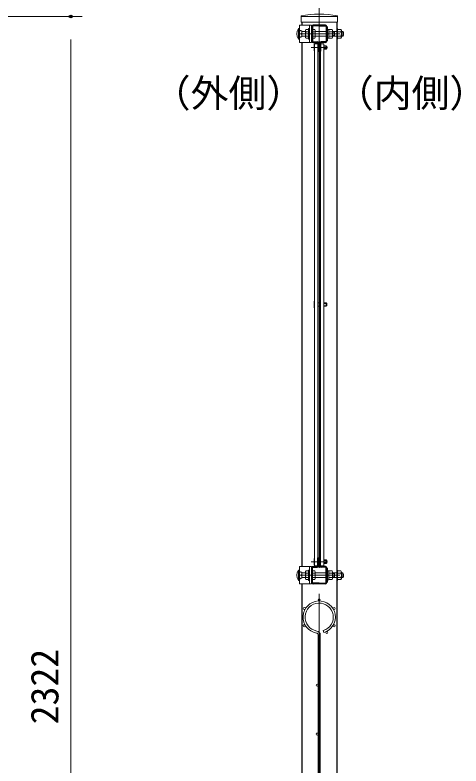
# Model space of a CAD drawing. Units: millimetres, scale not verified. Extents: x -4200 to 4200, y -2970 to 2970.
# Drawn here: x -768 to 4, y 1019 to 2320 of the extents above; entities that cross this region are included whole.
import ezdxf
from ezdxf.enums import TextEntityAlignment as Align

# ---------------------------------------------------------------- set-up
doc = ezdxf.new("R2010")
doc.units = ezdxf.units.MM
doc.header["$LTSCALE"] = 10
doc.header["$PDMODE"] = 32
doc.header["$PDSIZE"] = 5
doc.linetypes.add('USER1', pattern=[50.8, 31.75, -6.35, 6.35, -6.35])
for name, color, linetype, lineweight in [('0-1_D-STR2', 7, 'Continuous', 13), ('0-2_D-STR1', 1, 'Continuous', 25), ('0-3_D-STR3', 3, 'Continuous', 13), ('0-5_D-BMK', 2, 'USER1', 13), ('0-7_D-STR-DIM', 7, 'Continuous', 13), ('0-9_Defpoints', 8, 'Continuous', 25), ('0-A_D-STR-TXT', 7, 'Continuous', 13)]:
    doc.layers.add(name, color=color, linetype=linetype, lineweight=lineweight)
doc.styles.add('ＭＳ ゴシック', font='')
doc.styles.get('ＭＳ ゴシック').set_extended_font_data('MS Gothic')

msp = doc.modelspace()

# ---------------------------------------------------------------- linework, layer by layer
at = {"layer": '0-1_D-STR2'}
for p, q in [((-241.26, 2273.93), (-241.26, 1362.93)), ((-240.86, 2273.93), (-241.26, 2273.93)), ((-240.86, 2273.93), (-240.86, 1362.93)), ((-240.86, 1362.93), (-241.26, 1362.93)), ((-234.09, 1253.79), (-233.06, 1250.34)), ((-242.86, 1246.04), (-242.86, 394.31)), ((-239.26, 1246.04), (-239.26, 394.31))]:
    msp.add_line(p, q, dxfattribs=at)
for centre in [(-241.06, 1306.98), (-266.87, 1292.08), (-215.25, 1292.08), (-266.87, 1262.28), (-215.25, 1262.28), (-227.94, 1250.42), (-244.66, 1159.18), (-244.66, 1074.68)]:
    msp.add_circle(centre, 1.8, dxfattribs=at)
for centre, radius, start, end in [((-241.06, 1277.18), 28, 286.60421, 260.16066), ((-241.06, 1277.18), 24.4, 286.60421, 260.16066), ((-246.46, 1246.04), 3.6, 0, 80.16066), ((-246.46, 1246.04), 7.2, 0, 80.16066)]:
    msp.add_arc(centre, radius, start, end, dxfattribs=at)
at = {"layer": '0-2_D-STR1'}
for p, q in [((-271.31, 2307.38), (-271.31, 2302.18)), ((-210.81, 2307.38), (-210.81, 2296.18)), ((-254.06, 2299.78), (-254.06, 2274.58)), ((-252.86, 2299.78), (-252.86, 2274.58)), ((-241.06, 2300.98), (-251.66, 2300.98)), ((-241.06, 2300.98), (-230.46, 2300.98)), ((-229.26, 2299.78), (-229.26, 2274.58)), ((-228.06, 2299.78), (-228.06, 2274.58)), ((-210.81, 2278.18), (-210.81, 1358.68)), ((-271.31, 2272.18), (-271.31, 1364.68)), ((-251.66, 2273.38), (-244.46, 2273.38)), ((-251.66, 2272.18), (-244.46, 2272.18)), ((-243.26, 2270.98), (-243.26, 2257.18)), ((-243.26, 2267.18), (-242.06, 2267.18)), ((-242.06, 2270.98), (-242.06, 2257.18)), ((-240.06, 2270.98), (-240.06, 2257.18)), ((-240.06, 2267.18), (-238.86, 2267.18)), ((-238.86, 2270.98), (-238.86, 2257.18)), ((-230.46, 2273.38), (-237.66, 2273.38)), ((-230.46, 2272.18), (-237.66, 2272.18)), ((-243.26, 2260.18), (-242.06, 2260.18)), ((-243.26, 2257.18), (-242.06, 2257.18)), ((-240.06, 2260.18), (-238.86, 2260.18)), ((-238.86, 2257.18), (-240.06, 2257.18)), ((-243.26, 1379.68), (-242.06, 1379.68)), ((-243.26, 1365.88), (-243.26, 1379.68)), ((-242.06, 1365.88), (-242.06, 1379.68)), ((-240.06, 1365.88), (-240.06, 1379.68)), ((-238.86, 1379.68), (-240.06, 1379.68)), ((-238.86, 1365.88), (-238.86, 1379.68)), ((-243.26, 1376.68), (-242.06, 1376.68)), ((-243.26, 1369.68), (-242.06, 1369.68)), ((-240.06, 1376.68), (-238.86, 1376.68)), ((-240.06, 1369.68), (-238.86, 1369.68)), ((-254.06, 1337.08), (-254.06, 1362.28)), ((-252.86, 1337.08), (-252.86, 1362.28)), ((-251.66, 1364.68), (-244.46, 1364.68)), ((-251.66, 1363.48), (-244.46, 1363.48)), ((-230.46, 1364.68), (-237.66, 1364.68)), ((-230.46, 1363.48), (-237.66, 1363.48)), ((-229.26, 1337.08), (-229.26, 1362.28)), ((-228.06, 1337.08), (-228.06, 1362.28)), ((-210.81, 1340.68), (-210.81, 830.18)), ((-271.31, 1334.68), (-271.31, 830.18)), ((-241.06, 1335.88), (-251.66, 1335.88)), ((-241.06, 1335.88), (-230.46, 1335.88))]:
    msp.add_line(p, q, dxfattribs=at)
for points in [[(-230.46, 2302.18), (-241.06, 2302.18), (-251.66, 2302.18)], [(-230.46, 1334.68), (-241.06, 1334.68), (-251.66, 1334.68)]]:
    msp.add_lwpolyline(points, dxfattribs=at)
for centre, radius, start, end in [((-251.66, 2299.78), 2.4, 90, 180), ((-230.46, 2299.78), 2.4, 0, 90), ((-251.66, 2299.78), 1.2, 90, 180), ((-230.46, 2299.78), 1.2, 0, 90), ((-251.66, 2274.58), 2.4, 180, 270), ((-251.66, 2274.58), 1.2, 180, 270), ((-244.46, 2270.98), 2.4, 0, 90), ((-244.46, 2270.98), 1.2, 0, 90), ((-237.66, 2270.98), 2.4, 90, 180), ((-237.66, 2270.98), 1.2, 90, 180), ((-230.46, 2274.58), 2.4, 270, 0), ((-230.46, 2274.58), 1.2, 270, 0), ((-244.46, 1365.88), 2.4, 270, 0), ((-244.46, 1365.88), 1.2, 270, 0), ((-237.66, 1365.88), 2.4, 180, 270), ((-237.66, 1365.88), 1.2, 180, 270), ((-251.66, 1362.28), 2.4, 90, 180), ((-251.66, 1362.28), 1.2, 90, 180), ((-230.46, 1362.28), 2.4, 0, 90), ((-230.46, 1362.28), 1.2, 0, 90), ((-251.66, 1337.08), 2.4, 180, 270), ((-251.66, 1337.08), 1.2, 180, 270), ((-230.46, 1337.08), 1.2, 270, 0), ((-230.46, 1337.08), 2.4, 270, 0)]:
    msp.add_arc(centre, radius, start, end, dxfattribs=at)
at = {"layer": '0-3_D-STR3'}
for p, q in [((-272.51, 2307.38), (-272.51, 2318.26)), ((-271.31, 2317.18), (-210.81, 2317.18)), ((-209.61, 2307.38), (-209.61, 2318.26)), ((-272.51, 2307.38), (-209.61, 2307.38)), ((-257.76, 2302.18), (-257.76, 2272.18)), ((-277.21, 2296.18), (-277.21, 2278.18)), ((-277.21, 2296.18), (-276.11, 2296.18)), ((-275.01, 2293.12), (-273.51, 2293.12)), ((-271.01, 2292.5), (-272.89, 2292.5)), ((-271.01, 2292.5), (-271.01, 2281.86)), ((-271.01, 2291.18), (-264.86, 2291.18)), ((-264.86, 2292.81), (-264.86, 2281.55)), ((-263.78, 2294.68), (-259.36, 2294.68)), ((-263.78, 2290.94), (-259.36, 2290.94)), ((-259.36, 2296.18), (-259.36, 2278.18)), ((-257.76, 2296.18), (-259.36, 2296.18)), ((-254.56, 2294.68), (-254.06, 2294.68)), ((-254.56, 2290.93), (-254.06, 2290.93)), ((-252.86, 2294.68), (-248.76, 2294.68)), ((-252.86, 2290.93), (-248.76, 2290.93)), ((-248.06, 2292.95), (-248.06, 2281.41)), ((-248.06, 2291.18), (-229.26, 2291.18)), ((-228.06, 2299.18), (-226.46, 2299.18)), ((-228.06, 2299.18), (-226.46, 2299.18)), ((-226.46, 2275.18), (-226.46, 2299.18)), ((-226.46, 2294.88), (-224.46, 2294.88)), ((-224.46, 2279.48), (-224.46, 2294.88)), ((-224.46, 2294.68), (-218.66, 2294.68)), ((-224.46, 2290.93), (-218.66, 2290.93)), ((-217.96, 2292.95), (-217.96, 2281.41)), ((-217.96, 2291.18), (-210.81, 2291.18)), ((-217.96, 2290.18), (-214.36, 2290.18)), ((-215.36, 2291.18), (-214.36, 2290.18)), ((-214.36, 2290.18), (-214.36, 2284.18)), ((-210.81, 2296.18), (-210.81, 2278.18)), ((-209.21, 2294.68), (-209.21, 2279.68)), ((-209.21, 2294.68), (-203.41, 2294.68)), ((-209.21, 2290.93), (-203.41, 2290.93)), ((-202.71, 2292.95), (-202.71, 2281.41)), ((-202.71, 2291.18), (-200.01, 2291.18)), ((-202.71, 2290.5), (-199.69, 2290.5)), ((-200.01, 2291.18), (-200.01, 2283.18)), ((-277.21, 2278.18), (-276.11, 2278.18)), ((-272.26, 2287.18), (-275.01, 2287.18)), ((-275.01, 2281.24), (-273.51, 2281.24)), ((-271.01, 2281.86), (-272.89, 2281.86)), ((-271.01, 2283.18), (-264.86, 2283.18)), ((-263.78, 2283.42), (-259.36, 2283.42)), ((-263.78, 2279.68), (-259.36, 2279.68)), ((-257.76, 2278.18), (-259.36, 2278.18)), ((-254.56, 2283.43), (-254.06, 2283.43)), ((-254.56, 2279.68), (-254.06, 2279.68)), ((-252.86, 2283.43), (-248.76, 2283.43)), ((-252.86, 2279.68), (-248.76, 2279.68)), ((-248.06, 2283.18), (-229.26, 2283.18)), ((-226.46, 2279.48), (-224.46, 2279.48)), ((-224.46, 2283.43), (-218.66, 2283.43)), ((-224.46, 2279.68), (-218.66, 2279.68)), ((-217.96, 2284.18), (-214.36, 2284.18)), ((-217.96, 2283.18), (-210.81, 2283.18)), ((-209.21, 2278.18), (-210.81, 2278.18)), ((-209.21, 2283.43), (-203.41, 2283.43)), ((-209.21, 2279.68), (-203.41, 2279.68)), ((-202.71, 2283.85), (-199.69, 2283.85)), ((-202.71, 2283.18), (-200.01, 2283.18)), ((-250.06, 2268.01), (-250.06, 2259.35)), ((-242.06, 2266.68), (-241.26, 2266.68)), ((-240.86, 2266.68), (-240.06, 2266.68)), ((-232.86, 2266.68), (-229.06, 2266.68)), ((-229.06, 2266.68), (-229.06, 2260.68)), ((-228.06, 2265.68), (-229.06, 2266.68)), ((-228.06, 2275.18), (-226.46, 2275.18)), ((-242.06, 2260.68), (-241.26, 2260.68)), ((-240.86, 2260.68), (-240.06, 2260.68)), ((-238.86, 2257.18), (-238.86, 2255.43)), ((-232.86, 2261.68), (-228.06, 2261.68)), ((-232.86, 2260.68), (-229.06, 2260.68)), ((-228.06, 2261.68), (-229.06, 2260.68)), ((-250.06, 1822.76), (-250.06, 1814.1)), ((-243.26, 1821.43), (-241.26, 1821.43)), ((-238.86, 1821.43), (-240.86, 1821.43)), ((-232.86, 1821.43), (-229.06, 1821.43)), ((-229.06, 1821.43), (-229.06, 1815.43)), ((-228.06, 1820.43), (-229.06, 1821.43)), ((-243.26, 1815.43), (-241.26, 1815.43)), ((-238.86, 1815.43), (-240.86, 1815.43)), ((-232.86, 1816.43), (-228.06, 1816.43)), ((-232.86, 1815.43), (-229.06, 1815.43)), ((-228.06, 1816.43), (-229.06, 1815.43)), ((-238.86, 1379.68), (-238.86, 1381.43)), ((-250.06, 1368.85), (-250.06, 1377.51)), ((-242.06, 1376.18), (-241.26, 1376.18)), ((-242.06, 1370.18), (-241.26, 1370.18)), ((-240.86, 1376.18), (-240.06, 1376.18)), ((-240.86, 1370.18), (-240.06, 1370.18)), ((-232.86, 1376.18), (-229.06, 1376.18)), ((-232.86, 1375.18), (-228.06, 1375.18)), ((-232.86, 1370.18), (-229.06, 1370.18)), ((-229.06, 1370.18), (-229.06, 1376.18)), ((-228.06, 1375.18), (-229.06, 1376.18)), ((-228.06, 1371.18), (-229.06, 1370.18)), ((-277.21, 1340.68), (-277.21, 1358.68)), ((-277.21, 1358.68), (-276.11, 1358.68)), ((-275.01, 1355.62), (-273.51, 1355.62)), ((-271.01, 1355), (-272.89, 1355)), ((-271.01, 1344.36), (-271.01, 1355)), ((-271.01, 1353.68), (-264.86, 1353.68)), ((-264.86, 1344.05), (-264.86, 1355.31)), ((-263.78, 1357.18), (-259.36, 1357.18)), ((-263.78, 1353.44), (-259.36, 1353.44)), ((-259.36, 1340.68), (-259.36, 1358.68)), ((-257.76, 1358.68), (-259.36, 1358.68)), ((-257.76, 1334.68), (-257.76, 1364.68)), ((-254.56, 1357.18), (-254.06, 1357.18)), ((-254.56, 1353.43), (-254.06, 1353.43)), ((-252.86, 1357.18), (-248.76, 1357.18)), ((-252.86, 1353.43), (-248.76, 1353.43)), ((-248.06, 1343.9), (-248.06, 1355.44)), ((-248.06, 1353.68), (-229.26, 1353.68)), ((-228.06, 1361.68), (-226.46, 1361.68)), ((-226.46, 1361.68), (-226.46, 1337.68)), ((-226.46, 1357.38), (-224.46, 1357.38)), ((-224.46, 1357.38), (-224.46, 1341.98)), ((-224.46, 1357.18), (-218.66, 1357.18)), ((-224.46, 1353.43), (-218.66, 1353.43)), ((-217.96, 1343.9), (-217.96, 1355.44)), ((-217.96, 1353.68), (-210.81, 1353.68)), ((-217.96, 1352.68), (-214.36, 1352.68)), ((-214.36, 1346.68), (-214.36, 1352.68)), ((-209.21, 1358.68), (-210.81, 1358.68)), ((-210.81, 1340.68), (-210.81, 1358.68)), ((-209.21, 1342.18), (-209.21, 1357.18)), ((-209.21, 1357.18), (-203.41, 1357.18)), ((-209.21, 1353.43), (-203.41, 1353.43)), ((-202.71, 1343.9), (-202.71, 1355.44)), ((-202.71, 1353.68), (-200.01, 1353.68)), ((-202.71, 1353), (-199.69, 1353)), ((-200.01, 1345.68), (-200.01, 1353.68)), ((-277.21, 1340.68), (-276.11, 1340.68)), ((-272.26, 1349.68), (-275.01, 1349.68)), ((-275.01, 1343.74), (-273.51, 1343.74)), ((-271.01, 1344.36), (-272.89, 1344.36)), ((-271.01, 1345.68), (-264.86, 1345.68)), ((-263.78, 1345.92), (-259.36, 1345.92)), ((-263.78, 1342.18), (-259.36, 1342.18)), ((-257.76, 1340.68), (-259.36, 1340.68)), ((-254.56, 1345.93), (-254.06, 1345.93)), ((-254.56, 1342.18), (-254.06, 1342.18)), ((-252.86, 1345.93), (-248.76, 1345.93)), ((-252.86, 1342.18), (-248.76, 1342.18)), ((-248.06, 1345.68), (-229.26, 1345.68)), ((-226.46, 1341.98), (-224.46, 1341.98)), ((-224.46, 1345.93), (-218.66, 1345.93)), ((-224.46, 1342.18), (-218.66, 1342.18)), ((-217.96, 1346.68), (-214.36, 1346.68)), ((-217.96, 1345.68), (-210.81, 1345.68)), ((-215.36, 1345.68), (-214.36, 1346.68)), ((-209.21, 1345.93), (-203.41, 1345.93)), ((-209.21, 1342.18), (-203.41, 1342.18)), ((-202.71, 1346.35), (-199.69, 1346.35)), ((-202.71, 1345.68), (-200.01, 1345.68)), ((-228.06, 1337.68), (-226.46, 1337.68)), ((-228.06, 1337.68), (-226.46, 1337.68))]:
    msp.add_line(p, q, dxfattribs=at)
for points in [[(-254.56, 2302.18), (-275.01, 2302.18), (-275.01, 2272.18), (-254.56, 2272.18)], [(-249.26, 1365.93), (-249.26, 2269.93), (-243.26, 2269.93), (-243.26, 1365.93)], [(-232.86, 1365.93), (-232.86, 2269.93), (-238.86, 2269.93), (-238.86, 1365.93)], [(-254.56, 1334.68), (-275.01, 1334.68), (-275.01, 1364.68), (-254.56, 1364.68)]]:
    msp.add_lwpolyline(points, close=True, dxfattribs=at)
for points in [[(-215.36, 2291.18), (-215.36, 2283.18), (-214.36, 2284.18)], [(-209.21, 2278.18), (-209.21, 2296.18), (-210.81, 2296.18)], [(-271.01, 2288.24), (-272.26, 2287.18), (-271.01, 2286.12)], [(-232.86, 2265.68), (-228.06, 2265.68), (-228.06, 2261.68)], [(-232.86, 1820.43), (-228.06, 1820.43), (-228.06, 1816.43)], [(-232.86, 1371.18), (-228.06, 1371.18), (-228.06, 1375.18)], [(-215.36, 1345.68), (-215.36, 1353.68), (-214.36, 1352.68)], [(-209.21, 1358.68), (-209.21, 1340.68), (-210.81, 1340.68)], [(-271.01, 1348.62), (-272.26, 1349.68), (-271.01, 1350.74)]]:
    msp.add_lwpolyline(points, dxfattribs=at)
for centre, radius, start, end in [((-241.06, 2161.38), 160, 78.66399, 101.33601), ((-262.93, 2287.18), 16.88, 147.77316, 212.22684), ((-276.11, 2295.08), 1.1, 0, 90), ((-272.89, 2293.12), 0.622, 180, 270), ((-262.7, 2292.81), 2.16, 120, 240), ((-257.78, 2287.18), 7.08, 147.93138, 212.06862), ((-250.9, 2292.8), 2.85, 318.83491, 41.16509), ((-258.45, 2287.18), 10.39, 338.85295, 21.14705), ((-220.8, 2292.8), 2.85, 318.83491, 41.16509), ((-228.35, 2287.18), 10.39, 338.85295, 21.14705), ((-205.55, 2292.8), 2.85, 318.83491, 41.16509), ((-213.1, 2287.18), 10.39, 338.85295, 21.14705), ((-207.51, 2287.18), 8.5, 331.92751, 28.07249), ((-276.11, 2279.28), 1.1, 270, 0), ((-272.89, 2281.24), 0.622, 90, 180), ((-262.7, 2281.55), 2.16, 120, 240), ((-250.91, 2281.55), 2.85, 318.86505, 41.13495), ((-220.81, 2281.55), 2.85, 318.86505, 41.13495), ((-205.56, 2281.55), 2.85, 318.86505, 41.13495), ((-248.42, 2268.01), 1.64, 120.65597, 239.34403), ((-244.48, 2263.68), 5.58, 148.86338, 211.13662), ((-248.42, 2259.35), 1.64, 120.65597, 239.34403), ((-248.42, 1822.76), 1.64, 120.65597, 239.34403), ((-244.48, 1818.43), 5.58, 148.86338, 211.13662), ((-248.42, 1814.1), 1.64, 120.65597, 239.34403), ((-248.42, 1377.51), 1.64, 120.65597, 239.34403), ((-244.48, 1373.18), 5.58, 148.86338, 211.13662), ((-248.42, 1368.85), 1.64, 120.65597, 239.34403), ((-262.93, 1349.68), 16.88, 147.77316, 212.22684), ((-276.11, 1357.58), 1.1, 0, 90), ((-272.89, 1355.62), 0.622, 180, 270), ((-262.7, 1355.31), 2.16, 120, 240), ((-257.78, 1349.68), 7.08, 147.93138, 212.06862), ((-250.91, 1355.3), 2.85, 318.86505, 41.13495), ((-258.45, 1349.68), 10.39, 338.85295, 21.14705), ((-220.81, 1355.3), 2.85, 318.86505, 41.13495), ((-228.35, 1349.68), 10.39, 338.85295, 21.14705), ((-205.56, 1355.3), 2.85, 318.86505, 41.13495), ((-213.1, 1349.68), 10.39, 338.85295, 21.14705), ((-207.51, 1349.68), 8.5, 331.92751, 28.07249), ((-276.11, 1341.78), 1.1, 270, 0), ((-272.89, 1343.74), 0.622, 90, 180), ((-262.7, 1344.05), 2.16, 120, 240), ((-250.9, 1344.05), 2.85, 318.83491, 41.16509), ((-220.8, 1344.05), 2.85, 318.83491, 41.16509), ((-205.55, 1344.05), 2.85, 318.83491, 41.16509)]:
    msp.add_arc(centre, radius, start, end, dxfattribs=at)
at = {"layer": '0-5_D-BMK'}
for p, q in [((-241.06, 2333.31), (-241.06, -83)), ((-276.81, 2287.18), (-205.31, 2287.18)), ((-255.16, 2263.68), (-226.96, 2263.68)), ((-255.16, 1373.18), (-226.96, 1373.18)), ((-276.81, 1349.68), (-205.31, 1349.68))]:
    msp.add_line(p, q, dxfattribs=at)
at = {"layer": '0-7_D-STR-DIM'}
for p, q in [((-1395.67, 2317.18), (-651.29, 2317.18)), ((-671.29, 35.18), (-671.29, 2277.18))]:
    msp.add_line(p, q, dxfattribs=at)
at = {"layer": '0-9_Defpoints'}
msp.add_point((-671.29, 2317.18), dxfattribs=at)

# ---------------------------------------------------------------- texts
at = {"layer": '0-7_D-STR-DIM', "style": 'ＭＳ ゴシック'}
msp.add_text('2322', height=48.09, rotation=90, dxfattribs=at).set_placement((-678.04, 1091.45), align=Align.BOTTOM_LEFT)
at = {"layer": '0-A_D-STR-TXT', "style": 'ＭＳ ゴシック'}
for s, p in [('（外側）', (-529.32, 2146.05)), ('（内側）', (-212.47, 2146.05))]:
    msp.add_text(s, height=48.09, dxfattribs=at).set_placement(p, align=Align.BOTTOM_LEFT)

doc.saveas('drawing.dxf')
